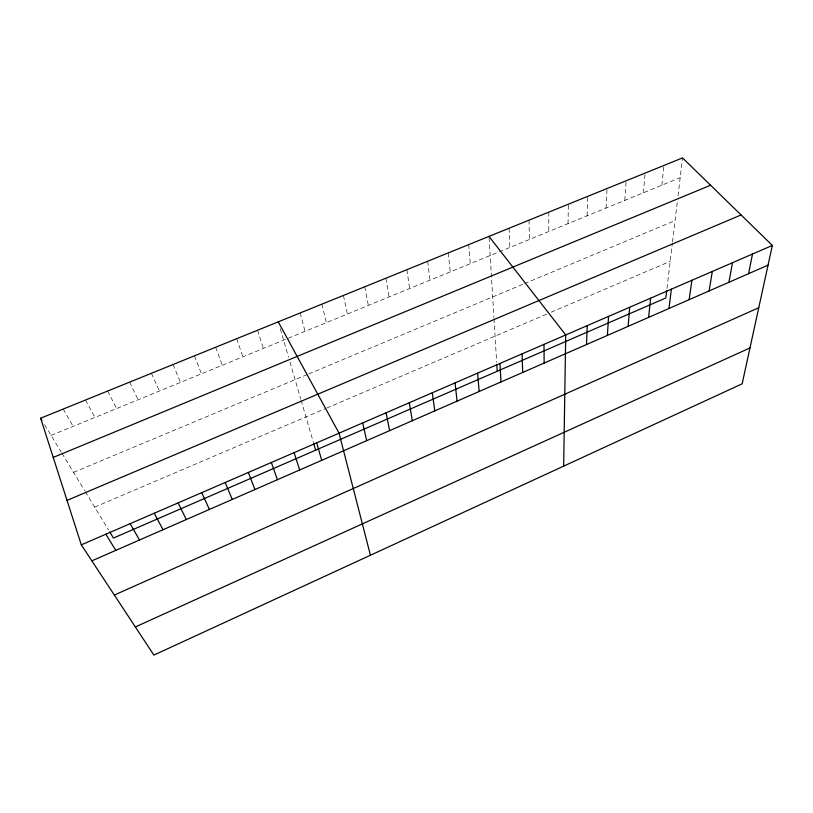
<?xml version="1.0" encoding="UTF-8"?>
<svg xmlns="http://www.w3.org/2000/svg" width="813" height="813" viewBox="0 0 813 813"><rect width="100%" height="100%" fill="white"/><g stroke="black" fill="none" stroke-linecap="round" stroke-linejoin="round"><path stroke-width="0.61" stroke-dasharray="4.07 3.05" d="M568.033 223.636L568.348 204.215M587.108 215.821L587.779 196.329M606.031 208.077L607.047 188.525M624.791 200.384L626.152 180.771M643.408 192.762L645.105 173.088M661.873 185.201L663.906 165.466M666.975 288.442L672.371 243.178M672.524 241.949L677.442 200.72M678.012 195.953L682.544 157.905M94.674 507.139L325.535 408.543M326.684 408.055L546.763 314.062M551.214 312.172L670.207 261.349M73.556 472.373L307.619 374.397M308.757 373.919L523.277 284.123M524.456 283.625L675.064 220.587M51.097 435.402L680.186 177.701M44.563 424.65L61.31 452.211M61.93 453.237L84.643 490.625M85.284 491.682L108.586 530.046M63.19 409.071L73.129 426.378M85.528 400.006L94.979 417.425M107.682 391.023L116.645 408.553M129.643 382.12L138.119 399.752M151.411 373.289L159.429 391.023M173.006 364.529L180.547 382.374M194.409 355.85L201.502 373.787M215.638 347.242L222.274 365.281M236.685 338.706L242.884 356.836M257.558 330.241L263.321 348.462M280.261 328.716L288.585 357.293M289.977 362.08L300.79 399.193M301.125 400.321L313.198 441.784M300.17 312.964L305.058 331.369M321.887 304.164L326.328 322.649M343.411 295.424L347.425 314.011M364.752 286.776L368.34 305.444M385.911 278.198L389.071 296.948M406.886 269.692L409.63 288.534M427.668 261.258L430.016 280.18M448.288 252.904L450.229 271.898M468.725 244.611L470.28 263.686M489.06 237.589L493.928 317.497M493.999 318.686L496.662 362.395M509.08 228.25L509.863 247.467M529.009 220.171L529.415 239.459M548.765 212.152L548.805 231.512"/><path stroke-width="1.22" d="M563.663 466.134L565.716 334.956L488.989 236.4M586.508 344.549L587.24 325.637M607.402 335.413L608.561 316.399M628.114 326.359L629.689 307.243M648.632 317.385L650.624 298.178M666.69 290.83L665.837 297.965L113.454 538.064L109.806 532.048M668.977 308.493L671.375 289.184M689.139 299.672L691.934 280.282M709.129 290.932L712.31 271.451M728.936 282.274L732.503 262.701M748.57 273.686L752.513 254.032M772.35 245.435L742.147 383.827L153.881 655.095L81.3 544.842L40.65 418.207L682.544 157.905L772.35 245.435L81.3 544.842M135.344 626.945L749.982 347.934M114.348 595.045L758.753 307.741M91.839 560.848L768.041 265.17M67.032 500.391L741.07 214.947M53.241 457.414L710.582 185.232M105.853 534.212L115.792 550.381M40.65 418.207L41.951 420.351M130.161 523.674L139.521 540.005M278.259 321.846L339.051 433.166L370.423 555.238M154.246 513.237L163.027 529.72M178.108 502.901L186.319 519.537M201.746 492.658L209.398 509.446M225.16 482.516L232.274 499.446M248.361 472.465L254.936 489.538M271.349 462.506L277.396 479.711M294.123 452.638L299.651 469.985M313.554 442.983L315.647 450.178M316.684 442.861L321.714 460.341M362.7 422.923L366.704 440.666M386.124 412.77L389.61 430.646M409.325 402.72L412.313 420.717M432.303 392.76L434.792 410.89M455.067 382.903L457.069 401.155M477.617 373.137L479.142 391.5M496.814 364.935L497.2 371.267M499.954 363.452L501.011 381.937M522.078 353.868L522.678 372.466M543.999 344.366L544.151 363.076"/></g></svg>
